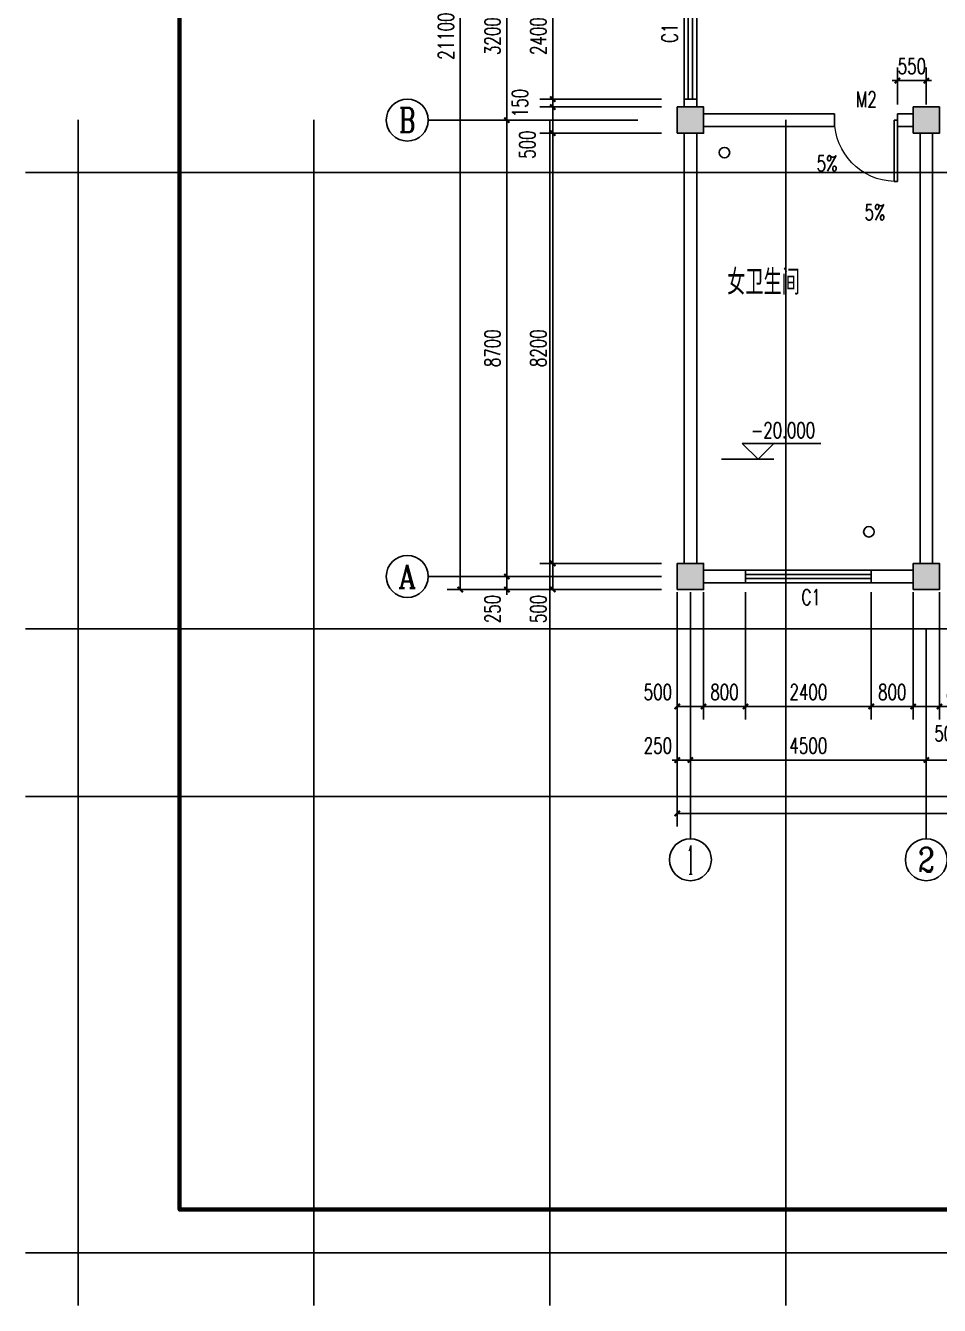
# Model space of a CAD drawing. Extents: x -1000 to 59722, y -1000 to 42165.
# Drawn here: x -1000 to 16431, y -1000 to 23397 of the extents above; entities that cross this region are included whole.
import ezdxf
from ezdxf.enums import TextEntityAlignment as Align

# ---------------------------------------------------------------- set-up
doc = ezdxf.new("R2010")
doc.units = 0
doc.header["$LTSCALE"] = 10
doc.header["$MEASUREMENT"] = 0
doc.linetypes.add('DOTE', pattern=[2.42, 2, -0.2, 0.02, -0.2])
for name, color, linetype in [('AXIS', 3, 'Continuous'), ('AXIS_TEXT', 7, 'Continuous'), ('COLUMN', 9, 'Continuous'), ('DIM_ELEV', 3, 'Continuous'), ('DIM_SYMB', 3, 'Continuous'), ('DOTE', 1, 'DOTE'), ('PUB_DIM', 3, 'Continuous'), ('PUB_TEXT', 7, 'Continuous'), ('STAIR', 2, 'Continuous'), ('WALL', 9, 'Continuous'), ('WINDOW', 4, 'Continuous'), ('WINDOW_TEXT', 7, 'Continuous'), ('加粗线', 5, 'Continuous'), ('标注', 7, 'Continuous')]:
    doc.layers.add(name, color=color, linetype=linetype)
doc.styles.add('_TCH_AXIS', font='COMPLEX', dxfattribs={"bigfont": 'GBCBIG'})
doc.styles.add('_TCH_DIM', font='SIMPLEX', dxfattribs={"bigfont": 'GBCBIG'})
doc.styles.add('_TCH_DIM_T3', font='SIMPLEX', dxfattribs={"width": 0.705882, "bigfont": 'GBCBIG'})
doc.styles.add('_TCH_WINDOW', font='SIMPLEX', dxfattribs={"bigfont": 'GBCBIG'})
doc.styles.add('COMPLEX', font='COMPLEX')
doc.styles.get("Standard").update_dxf_attribs({"font": 'gbenor.shx', "bigfont": 'gbcbig.shx'})
doc.dimstyles.new('_TCH_ARCH&&100', dxfattribs={"dimtxt": 297.5, "dimasz": 100, "dimexe": 250, "dimexo": 300, "dimgap": 126.25, "dimtad": 1, "dimdec": 0, "dimzin": 0, "dimdsep": 46, "dimtxsty": '_TCH_DIM_T3', "dimblk": 'ARCHTICK', "dimcen": 0.09, "dimclrt": 7, "dimazin": 2, "dimtfac": 1, "dimtdec": 0, "dimtix": 1, "dimtmove": 2, "dimatfit": 3, "dimfxl": 1, "dimtolj": 1, "dimtzin": 0, "dimarcsym": 0})

# ---------------------------------------------------------------- blocks, each defined once
blk = doc.blocks.new('_ArchTick')
at = {"color": 0, "linetype": 'ByBlock', "const_width": 0.4}
blk.add_lwpolyline([(-0.5, -0.5), (0.5, 0.5)], dxfattribs=at)
blk = doc.blocks.new('*D21')
at = {"layer": 'Defpoints', "color": 0}
for p in [(16181, 22349), (15631, 21596), (16181, 21596)]:
    blk.add_point(p, dxfattribs=at)
at = {"layer": 'PUB_DIM', "color": 0, "lineweight": -2}
for p, q in [((15631, 21896), (15631, 22599)), ((16181, 21896), (16181, 22599)), ((15631, 22349), (15531, 22349)), ((15631, 22349), (16181, 22349)), ((16181, 22349), (16281, 22349))]:
    blk.add_line(p, q, dxfattribs=at)
at = {"layer": 'PUB_DIM', "color": 0, "lineweight": -2, "xscale": 100, "yscale": 100, "zscale": 100}
blk.add_blockref('_ArchTick', (15631, 22349), dxfattribs=at)
at = {"layer": 'PUB_DIM', "color": 0, "lineweight": -2, "xscale": 100, "yscale": 100, "zscale": 100, "rotation": 180}
blk.add_blockref('_ArchTick', (16181, 22349), dxfattribs=at)
at = {"layer": 'PUB_DIM', "color": 7, "insert": (15906, 22624), "char_height": 297.5, "attachment_point": 5, "style": '_TCH_DIM_T3'}
blk.add_mtext('\\A1;550', dxfattribs=at)
blk = doc.blocks.new('*D34')
at = {"layer": 'Defpoints', "color": 0}
for p in [(11431, 12896), (11931, 12896), (11931, 10417)]:
    blk.add_point(p, dxfattribs=at)
at = {"layer": 'PUB_DIM', "color": 0, "lineweight": -2}
for p, q in [((11431, 12596), (11431, 10167)), ((11931, 12596), (11931, 10167)), ((11431, 10417), (11931, 10417))]:
    blk.add_line(p, q, dxfattribs=at)
at = {"layer": 'PUB_DIM', "color": 0, "lineweight": -2, "xscale": 100, "yscale": 100, "zscale": 100, "rotation": 180}
blk.add_blockref('_ArchTick', (11431, 10417), dxfattribs=at)
at = {"layer": 'PUB_DIM', "color": 0, "lineweight": -2, "xscale": 100, "yscale": 100, "zscale": 100}
blk.add_blockref('_ArchTick', (11931, 10417), dxfattribs=at)
at = {"layer": 'PUB_DIM', "color": 7, "insert": (11061, 10692), "char_height": 297.5, "attachment_point": 5, "style": '_TCH_DIM_T3'}
blk.add_mtext('\\A1;500', dxfattribs=at)
blk = doc.blocks.new('*D35')
at = {"layer": 'Defpoints', "color": 0}
for p in [(11931, 12896), (12731, 12896), (12731, 10417)]:
    blk.add_point(p, dxfattribs=at)
at = {"layer": 'PUB_DIM', "color": 0, "lineweight": -2}
for p, q in [((11931, 12596), (11931, 10167)), ((12731, 12596), (12731, 10167)), ((11931, 10417), (12731, 10417))]:
    blk.add_line(p, q, dxfattribs=at)
at = {"layer": 'PUB_DIM', "color": 0, "lineweight": -2, "xscale": 100, "yscale": 100, "zscale": 100, "rotation": 180}
blk.add_blockref('_ArchTick', (11931, 10417), dxfattribs=at)
at = {"layer": 'PUB_DIM', "color": 0, "lineweight": -2, "xscale": 100, "yscale": 100, "zscale": 100}
blk.add_blockref('_ArchTick', (12731, 10417), dxfattribs=at)
at = {"layer": 'PUB_DIM', "color": 7, "insert": (12331, 10692), "char_height": 297.5, "attachment_point": 5, "style": '_TCH_DIM_T3'}
blk.add_mtext('\\A1;800', dxfattribs=at)
blk = doc.blocks.new('*D36')
at = {"layer": 'Defpoints', "color": 0}
for p in [(12731, 12896), (15131, 12896), (15131, 10417)]:
    blk.add_point(p, dxfattribs=at)
at = {"layer": 'PUB_DIM', "color": 0, "lineweight": -2}
for p, q in [((12731, 12596), (12731, 10167)), ((15131, 12596), (15131, 10167)), ((12731, 10417), (15131, 10417))]:
    blk.add_line(p, q, dxfattribs=at)
at = {"layer": 'PUB_DIM', "color": 0, "lineweight": -2, "xscale": 100, "yscale": 100, "zscale": 100, "rotation": 180}
blk.add_blockref('_ArchTick', (12731, 10417), dxfattribs=at)
at = {"layer": 'PUB_DIM', "color": 0, "lineweight": -2, "xscale": 100, "yscale": 100, "zscale": 100}
blk.add_blockref('_ArchTick', (15131, 10417), dxfattribs=at)
at = {"layer": 'PUB_DIM', "color": 7, "insert": (13931, 10692), "char_height": 297.5, "attachment_point": 5, "style": '_TCH_DIM_T3'}
blk.add_mtext('\\A1;2400', dxfattribs=at)
blk = doc.blocks.new('*D37')
at = {"layer": 'Defpoints', "color": 0}
for p in [(15131, 12896), (15931, 12896), (15931, 10417)]:
    blk.add_point(p, dxfattribs=at)
at = {"layer": 'PUB_DIM', "color": 0, "lineweight": -2}
for p, q in [((15131, 12596), (15131, 10167)), ((15931, 12596), (15931, 10167)), ((15131, 10417), (15931, 10417))]:
    blk.add_line(p, q, dxfattribs=at)
at = {"layer": 'PUB_DIM', "color": 0, "lineweight": -2, "xscale": 100, "yscale": 100, "zscale": 100, "rotation": 180}
blk.add_blockref('_ArchTick', (15131, 10417), dxfattribs=at)
at = {"layer": 'PUB_DIM', "color": 0, "lineweight": -2, "xscale": 100, "yscale": 100, "zscale": 100}
blk.add_blockref('_ArchTick', (15931, 10417), dxfattribs=at)
at = {"layer": 'PUB_DIM', "color": 7, "insert": (15531, 10692), "char_height": 297.5, "attachment_point": 5, "style": '_TCH_DIM_T3'}
blk.add_mtext('\\A1;800', dxfattribs=at)
blk = doc.blocks.new('*D38')
at = {"layer": 'Defpoints', "color": 0}
for p in [(15931, 12896), (16431, 12896), (16431, 10417)]:
    blk.add_point(p, dxfattribs=at)
at = {"layer": 'PUB_DIM', "color": 0, "lineweight": -2}
for p, q in [((15931, 12596), (15931, 10167)), ((16431, 12596), (16431, 10167)), ((15931, 10417), (16431, 10417))]:
    blk.add_line(p, q, dxfattribs=at)
at = {"layer": 'PUB_DIM', "color": 0, "lineweight": -2, "xscale": 100, "yscale": 100, "zscale": 100, "rotation": 180}
blk.add_blockref('_ArchTick', (15931, 10417), dxfattribs=at)
at = {"layer": 'PUB_DIM', "color": 0, "lineweight": -2, "xscale": 100, "yscale": 100, "zscale": 100}
blk.add_blockref('_ArchTick', (16431, 10417), dxfattribs=at)
at = {"layer": 'PUB_DIM', "color": 7, "insert": (16604, 9902), "char_height": 297.5, "attachment_point": 5, "style": '_TCH_DIM_T3'}
blk.add_mtext('\\A1;500', dxfattribs=at)
blk = doc.blocks.new('*D39')
at = {"layer": 'Defpoints', "color": 0}
for p in [(16431, 12896), (17231, 12896), (17231, 10417)]:
    blk.add_point(p, dxfattribs=at)
at = {"layer": 'PUB_DIM', "color": 0, "lineweight": -2}
for p, q in [((16431, 12596), (16431, 10167)), ((17231, 12596), (17231, 10167)), ((16431, 10417), (17231, 10417))]:
    blk.add_line(p, q, dxfattribs=at)
at = {"layer": 'PUB_DIM', "color": 0, "lineweight": -2, "xscale": 100, "yscale": 100, "zscale": 100, "rotation": 180}
blk.add_blockref('_ArchTick', (16431, 10417), dxfattribs=at)
at = {"layer": 'PUB_DIM', "color": 0, "lineweight": -2, "xscale": 100, "yscale": 100, "zscale": 100}
blk.add_blockref('_ArchTick', (17231, 10417), dxfattribs=at)
at = {"layer": 'PUB_DIM', "color": 7, "insert": (16831, 10692), "char_height": 297.5, "attachment_point": 5, "style": '_TCH_DIM_T3'}
blk.add_mtext('\\A1;800', dxfattribs=at)
blk = doc.blocks.new('*D61')
at = {"layer": 'Defpoints', "color": 0}
for p in [(11431, 12896), (11681, 12896), (11681, 9396)]:
    blk.add_point(p, dxfattribs=at)
at = {"layer": 'PUB_DIM', "color": 0, "lineweight": -2}
for p, q in [((11431, 12596), (11431, 9146)), ((11681, 12596), (11681, 9146)), ((11431, 9396), (11331, 9396)), ((11431, 9396), (11681, 9396)), ((11681, 9396), (11781, 9396))]:
    blk.add_line(p, q, dxfattribs=at)
at = {"layer": 'PUB_DIM', "color": 0, "lineweight": -2, "xscale": 100, "yscale": 100, "zscale": 100}
blk.add_blockref('_ArchTick', (11431, 9396), dxfattribs=at)
at = {"layer": 'PUB_DIM', "color": 0, "lineweight": -2, "xscale": 100, "yscale": 100, "zscale": 100, "rotation": 180}
blk.add_blockref('_ArchTick', (11681, 9396), dxfattribs=at)
at = {"layer": 'PUB_DIM', "color": 7, "insert": (11061, 9671), "char_height": 297.5, "attachment_point": 5, "style": '_TCH_DIM_T3'}
blk.add_mtext('\\A1;250', dxfattribs=at)
blk = doc.blocks.new('*D13')
at = {"layer": 'Defpoints', "color": 0}
for p in [(11431, 12896), (47931, 12896), (47931, 8378)]:
    blk.add_point(p, dxfattribs=at)
at = {"layer": 'PUB_DIM', "color": 0, "lineweight": -2}
for p, q in [((11431, 12596), (11431, 8128)), ((47931, 12596), (47931, 8128)), ((11431, 8378), (47931, 8378))]:
    blk.add_line(p, q, dxfattribs=at)
at = {"layer": 'PUB_DIM', "color": 0, "lineweight": -2, "xscale": 100, "yscale": 100, "zscale": 100, "rotation": 180}
blk.add_blockref('_ArchTick', (11431, 8378), dxfattribs=at)
at = {"layer": 'PUB_DIM', "color": 0, "lineweight": -2, "xscale": 100, "yscale": 100, "zscale": 100}
blk.add_blockref('_ArchTick', (47931, 8378), dxfattribs=at)
at = {"layer": 'PUB_DIM', "color": 7, "insert": (30315, 8784), "char_height": 297.5, "attachment_point": 5, "style": '_TCH_DIM_T3'}
blk.add_mtext('\\A1;36500', dxfattribs=at)
blk = doc.blocks.new('*D110')
at = {"layer": 'Defpoints', "color": 0}
for p in [(8181, 12896), (11431, 12896), (11431, 12646)]:
    blk.add_point(p, dxfattribs=at)
at = {"layer": 'PUB_DIM', "color": 0, "lineweight": -2}
for p, q in [((8181, 12896), (8181, 12996)), ((11131, 12896), (7931, 12896)), ((8181, 12646), (8181, 12896)), ((11131, 12646), (7931, 12646)), ((8181, 12646), (8181, 12546))]:
    blk.add_line(p, q, dxfattribs=at)
at = {"layer": 'PUB_DIM', "color": 0, "lineweight": -2, "xscale": 100, "yscale": 100, "zscale": 100}
for p, rotation in [((8181, 12896), 270), ((8181, 12646), 90)]:
    blk.add_blockref('_ArchTick', p, dxfattribs=dict(at, rotation=rotation))
at = {"layer": 'PUB_DIM', "color": 7, "insert": (7906, 12276), "char_height": 297.5, "attachment_point": 5, "rotation": 90, "style": '_TCH_DIM_T3'}
blk.add_mtext('\\A1;250', dxfattribs=at)
blk = doc.blocks.new('*D111')
at = {"layer": 'Defpoints', "color": 0}
for p in [(7292, 33746), (11431, 33746), (11431, 12646)]:
    blk.add_point(p, dxfattribs=at)
at = {"layer": 'PUB_DIM', "color": 0, "lineweight": -2}
for p, q in [((11131, 33746), (7042, 33746)), ((7292, 12646), (7292, 33746)), ((11131, 12646), (7042, 12646))]:
    blk.add_line(p, q, dxfattribs=at)
at = {"layer": 'PUB_DIM', "color": 0, "lineweight": -2, "xscale": 100, "yscale": 100, "zscale": 100}
for p, rotation in [((7292, 33746), 90), ((7292, 12646), 270)]:
    blk.add_blockref('_ArchTick', p, dxfattribs=dict(at, rotation=rotation))
at = {"layer": 'PUB_DIM', "color": 7, "insert": (7017, 23196), "char_height": 297.5, "attachment_point": 5, "rotation": 90, "style": '_TCH_DIM_T3'}
blk.add_mtext('\\A1;21100', dxfattribs=at)
blk = doc.blocks.new('*D116')
at = {"layer": 'Defpoints', "color": 0}
for p in [(9056, 24396), (11431, 24396), (11431, 21996)]:
    blk.add_point(p, dxfattribs=at)
at = {"layer": 'PUB_DIM', "color": 0, "lineweight": -2}
for p, q in [((11131, 24396), (8806, 24396)), ((9056, 21996), (9056, 24396)), ((11131, 21996), (8806, 21996))]:
    blk.add_line(p, q, dxfattribs=at)
at = {"layer": 'PUB_DIM', "color": 0, "lineweight": -2, "xscale": 100, "yscale": 100, "zscale": 100}
for p, rotation in [((9056, 24396), 90), ((9056, 21996), 270)]:
    blk.add_blockref('_ArchTick', p, dxfattribs=dict(at, rotation=rotation))
at = {"layer": 'PUB_DIM', "color": 7, "insert": (8781, 23196), "char_height": 297.5, "attachment_point": 5, "rotation": 90, "style": '_TCH_DIM_T3'}
blk.add_mtext('\\A1;2400', dxfattribs=at)
blk = doc.blocks.new('*D117')
at = {"layer": 'Defpoints', "color": 0}
for p in [(9056, 21996), (11431, 21996), (11431, 21846)]:
    blk.add_point(p, dxfattribs=at)
at = {"layer": 'PUB_DIM', "color": 0, "lineweight": -2}
for p, q in [((11131, 21996), (8806, 21996)), ((9056, 21996), (9056, 22096)), ((9056, 21846), (9056, 21996)), ((11131, 21846), (8806, 21846)), ((9056, 21846), (9056, 21746))]:
    blk.add_line(p, q, dxfattribs=at)
at = {"layer": 'PUB_DIM', "color": 0, "lineweight": -2, "xscale": 100, "yscale": 100, "zscale": 100}
for p, rotation in [((9056, 21996), 270), ((9056, 21846), 90)]:
    blk.add_blockref('_ArchTick', p, dxfattribs=dict(at, rotation=rotation))
at = {"layer": 'PUB_DIM', "color": 7, "insert": (8431, 21921), "char_height": 297.5, "attachment_point": 5, "rotation": 90, "style": '_TCH_DIM_T3'}
blk.add_mtext('\\A1;150', dxfattribs=at)
blk = doc.blocks.new('*D118')
at = {"layer": 'Defpoints', "color": 0}
for p in [(9056, 21846), (11431, 21846), (11431, 21346)]:
    blk.add_point(p, dxfattribs=at)
at = {"layer": 'PUB_DIM', "color": 0, "lineweight": -2}
for p, q in [((11131, 21846), (8806, 21846)), ((9056, 21346), (9056, 21846)), ((11131, 21346), (8806, 21346))]:
    blk.add_line(p, q, dxfattribs=at)
at = {"layer": 'PUB_DIM', "color": 0, "lineweight": -2, "xscale": 100, "yscale": 100, "zscale": 100}
for p, rotation in [((9056, 21846), 90), ((9056, 21346), 270)]:
    blk.add_blockref('_ArchTick', p, dxfattribs=dict(at, rotation=rotation))
at = {"layer": 'PUB_DIM', "color": 7, "insert": (8571, 21128), "char_height": 297.5, "attachment_point": 5, "rotation": 90, "style": '_TCH_DIM_T3'}
blk.add_mtext('\\A1;500', dxfattribs=at)
blk = doc.blocks.new('*D119')
at = {"layer": 'Defpoints', "color": 0}
for p in [(9056, 21346), (11431, 21346), (11431, 13146)]:
    blk.add_point(p, dxfattribs=at)
at = {"layer": 'PUB_DIM', "color": 0, "lineweight": -2}
for p, q in [((11131, 21346), (8806, 21346)), ((9056, 13146), (9056, 21346)), ((11131, 13146), (8806, 13146))]:
    blk.add_line(p, q, dxfattribs=at)
at = {"layer": 'PUB_DIM', "color": 0, "lineweight": -2, "xscale": 100, "yscale": 100, "zscale": 100}
for p, rotation in [((9056, 21346), 90), ((9056, 13146), 270)]:
    blk.add_blockref('_ArchTick', p, dxfattribs=dict(at, rotation=rotation))
at = {"layer": 'PUB_DIM', "color": 7, "insert": (8781, 17246), "char_height": 297.5, "attachment_point": 5, "rotation": 90, "style": '_TCH_DIM_T3'}
blk.add_mtext('\\A1;8200', dxfattribs=at)
blk = doc.blocks.new('*D120')
at = {"layer": 'Defpoints', "color": 0}
for p in [(9056, 13146), (11431, 13146), (11431, 12646)]:
    blk.add_point(p, dxfattribs=at)
at = {"layer": 'PUB_DIM', "color": 0, "lineweight": -2}
for p, q in [((11131, 13146), (8806, 13146)), ((9056, 12646), (9056, 13146)), ((11131, 12646), (8806, 12646))]:
    blk.add_line(p, q, dxfattribs=at)
at = {"layer": 'PUB_DIM', "color": 0, "lineweight": -2, "xscale": 100, "yscale": 100, "zscale": 100}
for p, rotation in [((9056, 13146), 90), ((9056, 12646), 270)]:
    blk.add_blockref('_ArchTick', p, dxfattribs=dict(at, rotation=rotation))
at = {"layer": 'PUB_DIM', "color": 7, "insert": (8781, 12276), "char_height": 297.5, "attachment_point": 5, "rotation": 90, "style": '_TCH_DIM_T3'}
blk.add_mtext('\\A1;500', dxfattribs=at)
blk = doc.blocks.new('*D123')
at = {"layer": 'AXIS', "color": 0, "lineweight": -2}
for p, q in [((10381, 21596), (7931, 21596)), ((8181, 12896), (8181, 21596)), ((10381, 12896), (7931, 12896))]:
    blk.add_line(p, q, dxfattribs=at)
at = {"layer": 'Defpoints', "color": 0}
for p in [(8181, 21596), (10681, 21596), (10681, 12896)]:
    blk.add_point(p, dxfattribs=at)
at = {"layer": 'AXIS', "color": 0, "lineweight": -2, "xscale": 100, "yscale": 100, "zscale": 100}
for p, rotation in [((8181, 21596), 90), ((8181, 12896), 270)]:
    blk.add_blockref('_ArchTick', p, dxfattribs=dict(at, rotation=rotation))
at = {"layer": 'AXIS', "color": 7, "insert": (7906, 17246), "char_height": 297.5, "attachment_point": 5, "rotation": 90, "style": '_TCH_DIM_T3'}
blk.add_mtext('\\A1;8700', dxfattribs=at)
blk = doc.blocks.new('*D124')
at = {"layer": 'AXIS', "color": 0, "lineweight": -2}
for p, q in [((10381, 24796), (7931, 24796)), ((8181, 21596), (8181, 24796)), ((10381, 21596), (7931, 21596))]:
    blk.add_line(p, q, dxfattribs=at)
at = {"layer": 'Defpoints', "color": 0}
for p in [(8181, 24796), (10681, 24796), (10681, 21596)]:
    blk.add_point(p, dxfattribs=at)
at = {"layer": 'AXIS', "color": 0, "lineweight": -2, "xscale": 100, "yscale": 100, "zscale": 100}
for p, rotation in [((8181, 24796), 90), ((8181, 21596), 270)]:
    blk.add_blockref('_ArchTick', p, dxfattribs=dict(at, rotation=rotation))
at = {"layer": 'AXIS', "color": 7, "insert": (7906, 23196), "char_height": 297.5, "attachment_point": 5, "rotation": 90, "style": '_TCH_DIM_T3'}
blk.add_mtext('\\A1;3200', dxfattribs=at)
blk = doc.blocks.new('*D134')
at = {"layer": 'AXIS', "color": 0, "lineweight": -2}
for p, q in [((11681, 11596), (11681, 9146)), ((16181, 11596), (16181, 9146)), ((11681, 9396), (16181, 9396))]:
    blk.add_line(p, q, dxfattribs=at)
at = {"layer": 'Defpoints', "color": 0}
for p in [(11681, 11896), (16181, 11896), (16181, 9396)]:
    blk.add_point(p, dxfattribs=at)
at = {"layer": 'AXIS', "color": 0, "lineweight": -2, "xscale": 100, "yscale": 100, "zscale": 100, "rotation": 180}
blk.add_blockref('_ArchTick', (11681, 9396), dxfattribs=at)
at = {"layer": 'AXIS', "color": 0, "lineweight": -2, "xscale": 100, "yscale": 100, "zscale": 100}
blk.add_blockref('_ArchTick', (16181, 9396), dxfattribs=at)
at = {"layer": 'AXIS', "color": 7, "insert": (13931, 9671), "char_height": 297.5, "attachment_point": 5, "style": '_TCH_DIM_T3'}
blk.add_mtext('\\A1;4500', dxfattribs=at)
blk = doc.blocks.new('*D135')
at = {"layer": 'AXIS', "color": 0, "lineweight": -2}
for p, q in [((16181, 11596), (16181, 9146)), ((20681, 11596), (20681, 9146)), ((16181, 9396), (20681, 9396))]:
    blk.add_line(p, q, dxfattribs=at)
at = {"layer": 'Defpoints', "color": 0}
for p in [(16181, 11896), (20681, 11896), (20681, 9396)]:
    blk.add_point(p, dxfattribs=at)
at = {"layer": 'AXIS', "color": 0, "lineweight": -2, "xscale": 100, "yscale": 100, "zscale": 100, "rotation": 180}
blk.add_blockref('_ArchTick', (16181, 9396), dxfattribs=at)
at = {"layer": 'AXIS', "color": 0, "lineweight": -2, "xscale": 100, "yscale": 100, "zscale": 100}
blk.add_blockref('_ArchTick', (20681, 9396), dxfattribs=at)
at = {"layer": 'AXIS', "color": 7, "insert": (18431, 9671), "char_height": 297.5, "attachment_point": 5, "style": '_TCH_DIM_T3'}
blk.add_mtext('\\A1;4500', dxfattribs=at)
blk = doc.blocks.new('_AXISO')
blk.add_circle((0, 0), 0.5)
at = {"layer": 'AXIS_TEXT', "style": 'COMPLEX', "width": 1.041667}
blk.add_attdef('A', text='', height=0.56, dxfattribs=at).set_placement((-0.25, -0.28), (0.25, -0.28), align=Align.FIT)
blk = doc.blocks.new('_FZHK')
blk.add_lwpolyline([(-0.5, -0.5), (0.5, -0.5), (0.5, 0.5), (-0.5, 0.5)], close=True)
blk = doc.blocks.new('$TCHSYS$WIN2D')
for p, q in [((-0.5, 0.5), (-0.5, -0.5)), ((0.5, 0.5), (0.5, -0.5)), ((0.5, 0.167), (-0.5, 0.167)), ((0.5, -0.167), (-0.5, -0.167))]:
    blk.add_line(p, q)
at = {"layer": 'STAIR'}
for p, q in [((-0.5, 0.5), (0.5, 0.5)), ((-0.5, -0.5), (0.5, -0.5))]:
    blk.add_line(p, q, dxfattribs=at)
blk = doc.blocks.new('$DorLib2D$00000001')
for p, q in [((0.45, 0.975), (0.5, 0.975)), ((0.45, 0), (0.45, 0.975)), ((0.5, 0), (0.5, 0.975)), ((0.5, 0), (0.45, 0))]:
    blk.add_line(p, q)
at = {"lineweight": 13}
blk.add_arc((0.475, 0), 0.975, 91.4693, 180, dxfattribs=at)
blk = doc.blocks.new('毕业设计图框-土木')
at = {"layer": '加粗线', "linetype": 'Continuous', "lineweight": 200}
blk.add_lwpolyline([(37.4, 585.76), (837.4, 585.76), (837.4, 15.76), (37.4, 15.76)], close=True, dxfattribs=at)

msp = doc.modelspace()

# ---------------------------------------------------------------- hatches: boundary and pattern name
h = msp.add_hatch(color=256)
h.paths.add_polyline_path([(11681, 21845.7), (11431, 21845.7), (11431, 21595.7), (11681, 21595.7)])
h.paths.add_polyline_path([(11931, 21845.7), (11681, 21845.7), (11681, 21595.7), (11931, 21595.7)])
h.paths.add_polyline_path([(11931, 21595.7), (11681, 21595.7), (11681, 21345.7), (11931, 21345.7)])
h.paths.add_polyline_path([(11681, 21595.7), (11431, 21595.7), (11431, 21345.7), (11681, 21345.7)])
h = msp.add_hatch(color=256)
h.paths.add_polyline_path([(16181, 21845.7), (15931, 21845.7), (15931, 21595.7), (16181, 21595.7)])
h.paths.add_polyline_path([(16431, 21845.7), (16181, 21845.7), (16181, 21595.7), (16431, 21595.7)])
h.paths.add_polyline_path([(16431, 21595.7), (16181, 21595.7), (16181, 21345.7), (16431, 21345.7)])
h.paths.add_polyline_path([(16181, 21595.7), (15931, 21595.7), (15931, 21345.7), (16181, 21345.7)])
h = msp.add_hatch(color=256)
h.paths.add_polyline_path([(11681, 13145.7), (11431, 13145.7), (11431, 12895.7), (11681, 12895.7)])
h.paths.add_polyline_path([(11931, 13145.7), (11681, 13145.7), (11681, 12895.7), (11931, 12895.7)])
h.paths.add_polyline_path([(11931, 12895.7), (11681, 12895.7), (11681, 12645.7), (11931, 12645.7)])
h.paths.add_polyline_path([(11681, 12895.7), (11431, 12895.7), (11431, 12645.7), (11681, 12645.7)])
h = msp.add_hatch(color=256)
h.paths.add_polyline_path([(16181, 13145.7), (15931, 13145.7), (15931, 12895.7), (16181, 12895.7)])
h.paths.add_polyline_path([(16431, 13145.7), (16181, 13145.7), (16181, 12895.7), (16431, 12895.7)])
h.paths.add_polyline_path([(16431, 12895.7), (16181, 12895.7), (16181, 12645.7), (16431, 12645.7)])
h.paths.add_polyline_path([(16181, 12895.7), (15931, 12895.7), (15931, 12645.7), (16181, 12645.7)])

# ---------------------------------------------------------------- linework, layer by layer
for centre in [(12331.1, 20976.5), (15085.4, 13747.3)]:
    msp.add_circle(centre, 100)
at = {"layer": 'AXIS'}
for p, q in [((10681, 21595.7), (6681, 21595.7)), ((10681, 12895.7), (6681, 12895.7)), ((11681, 11895.7), (11681, 7895.7)), ((16181, 11895.7), (16181, 7895.7))]:
    msp.add_line(p, q, dxfattribs=at)
at = {"layer": 'DIM_ELEV'}
for p, q in [((12971.6, 15130.1), (12671.6, 15430.1)), ((12671.6, 15430.1), (14167.6, 15430.1)), ((12971.6, 15130.1), (13271.6, 15430.1)), ((12271.6, 15130.1), (13271.6, 15130.1))]:
    msp.add_line(p, q, dxfattribs=at)
at = {"layer": 'DIM_SYMB'}
for points in [[(13985.4, 20769.7, 0, 0, 0), (12804.7, 20769.7, 93.3, 0, 0), (12454.7, 20769.7, 0, 0, 0)], [(15193.2, 19585.4, 0, 0, 0), (15193.2, 15867.1, 93.3, 0, 0), (15193.2, 15517.1, 0, 0, 0)]]:
    msp.add_lwpolyline(points, format="xyseb", dxfattribs=at)
at = {"layer": 'DOTE'}
for p, q in [((0, -1000), (0, 21600)), ((4500, -1000), (4500, 21600)), ((9000, -1000), (9000, 21600)), ((13500, -1000), (13500, 21600)), ((-1000, 20600), (37000, 20600)), ((-1000, 11900), (37000, 11900)), ((-1000, 8700), (37000, 8700)), ((-1000, 0), (37000, 0))]:
    msp.add_line(p, q, dxfattribs=at)
at = {"layer": 'WALL'}
for p, q in [((11801, 21995.7), (11561, 21995.7)), ((11561, 21995.7), (11561, 21845.7)), ((11801, 21845.7), (11801, 21995.7)), ((14431, 21715.7), (11931, 21715.7)), ((14431, 21475.7), (14431, 21715.7)), ((15931, 21715.7), (15631, 21715.7)), ((15631, 21715.7), (15631, 21475.7)), ((11931, 21475.7), (14431, 21475.7)), ((15631, 21475.7), (15931, 21475.7)), ((11561, 13145.7), (11561, 21345.7)), ((11801, 13145.7), (11801, 21345.7)), ((16061, 21345.7), (16061, 13145.7)), ((16301, 21345.7), (16301, 13145.7)), ((12731, 13015.7), (11931, 13015.7)), ((12731, 12775.7), (12731, 13015.7)), ((15931, 13015.7), (15131, 13015.7)), ((15131, 13015.7), (15131, 12775.7)), ((11931, 12775.7), (12731, 12775.7)), ((15131, 12775.7), (15931, 12775.7))]:
    msp.add_line(p, q, dxfattribs=at)

# ---------------------------------------------------------------- block references
at = {"xscale": 71.11999999999534, "yscale": 71.11999999999534, "zscale": 71.11999999999999}
msp.add_blockref('毕业设计图框-土木', (-721.6, -295), dxfattribs=at)
at = {"layer": 'AXIS'}
ref = msp.add_blockref('_AXISO', (6281, 21595.7), dxfattribs=dict(at, xscale=800, yscale=800, zscale=800))
ref.add_attrib('A', 'B', dxfattribs={"layer": 'AXIS_TEXT', "height": 465.9, "style": '_TCH_AXIS', "width": 0.823529}).set_placement((6125.7, 21362.7), (6436.3, 21362.7), align=Align.FIT)
ref = msp.add_blockref('_AXISO', (6281, 12895.7), dxfattribs=dict(at, xscale=800, yscale=800, zscale=800))
ref.add_attrib('A', 'A', dxfattribs={"layer": 'AXIS_TEXT', "height": 445.4, "style": '_TCH_AXIS', "width": 0.888889}).set_placement((6111.3, 12673), (6450.7, 12673), align=Align.FIT)
ref = msp.add_blockref('_AXISO', (11681, 7495.7), dxfattribs=dict(at, xscale=800, yscale=800, zscale=800))
ref.add_attrib('A', '1', dxfattribs={"layer": 'AXIS_TEXT', "height": 544.8, "style": '_TCH_AXIS', "width": 0.555556}).set_placement((11616.1, 7223.3), (11745.8, 7223.3), align=Align.FIT)
ref = msp.add_blockref('_AXISO', (16181, 7495.7), dxfattribs=dict(at, xscale=800, yscale=800, zscale=800))
ref.add_attrib('A', '2', dxfattribs={"layer": 'AXIS_TEXT', "height": 465.9, "style": '_TCH_AXIS'}).set_placement((16025.7, 7262.7), (16336.3, 7262.7), align=Align.FIT)
at = {"layer": 'COLUMN', "xscale": 500, "yscale": 500, "zscale": 500}
for p in [(11681, 21595.7), (16181, 21595.7), (11681, 12895.7), (16181, 12895.7)]:
    msp.add_blockref('_FZHK', p, dxfattribs=at)
at = {"layer": 'WINDOW'}
ref = msp.add_blockref('$TCHSYS$WIN2D', (11681, 23195.7), dxfattribs=dict(at, xscale=-2400, yscale=-240, zscale=-2400, rotation=90))
ref.add_attrib('A', 'C1', (11434.7, 23065.7), dxfattribs={"layer": 'WINDOW_TEXT', "height": 297.5, "rotation": 90, "style": '_TCH_WINDOW', "width": 0.705882})
ref = msp.add_blockref('$DorLib2D$00000001', (15031, 21595.7), dxfattribs=dict(at, xscale=1200, yscale=-1200, zscale=1200))
ref.add_attrib('A', 'M2', (14841, 21842), dxfattribs={"layer": 'WINDOW_TEXT', "height": 297.5, "style": '_TCH_WINDOW', "width": 0.705882})
ref = msp.add_blockref('$TCHSYS$WIN2D', (13931, 12895.7), dxfattribs=dict(at, xscale=-2400, yscale=-240, zscale=-2400, rotation=180))
ref.add_attrib('A', 'C1', (13801, 12352), dxfattribs={"layer": 'WINDOW_TEXT', "height": 297.5, "style": '_TCH_WINDOW', "width": 0.705882})

# ---------------------------------------------------------------- texts
at = {"layer": 'PUB_TEXT', "style": '_TCH_DIM', "width": 0.705882}
for s, p in [('5%', (14090.4, 20621)), ('5%', (15003.2, 19690.4)), ('-20.000', (12837.6, 15535.1))]:
    msp.add_text(s, height=297.5, dxfattribs=at).set_placement(p)
at = {"layer": 'PUB_TEXT'}
msp.add_text('女卫生间', height=482.27, dxfattribs=at).set_placement((12382, 18265.3))

# ---------------------------------------------------------------- dimensions: what is measured, and where the dimension line sits
at = {"layer": 'AXIS'}
for p1, p2, distance, text, picture, middle in [((10681, 21595.7), (10681, 24795.7), 2500, '3200', '*D124', (7906, 23195.7)), ((10681, 12895.7), (10681, 21595.7), 2500, '8700', '*D123', (7906, 17245.7)), ((11681, 11895.7), (16181, 11895.7), -2500, '4500', '*D134', (13931, 9670.7)), ((16181, 11895.7), (20681, 11895.7), -2500, '4500', '*D135', (18431, 9670.7))]:
    dim = msp.add_aligned_dim(p1=p1, p2=p2, distance=distance, text=text, dimstyle='_TCH_ARCH&&100', dxfattribs=at)
    dim.commit()
    dim.dimension.update_dxf_attribs({"geometry": picture, "text_midpoint": middle})
at = {"layer": 'PUB_DIM'}
for p1, p2, distance, text, picture, middle in [((11431, 12645.7), (11431, 33745.7), 4138.9, '21100', '*D111', (7017, 23195.7)), ((11431, 21995.7), (11431, 24395.7), 2375.1, '2400', '*D116', (8780.9, 23195.7)), ((15631, 21595.7), (16181, 21595.7), 752.8, '550', '*D21', (15906, 22623.5)), ((11431, 13145.7), (11431, 21345.7), 2375.1, '8200', '*D119', (8780.9, 17245.7)), ((11931, 12895.7), (12731, 12895.7), -2479.1, '800', '*D35', (12331, 10691.6)), ((12731, 12895.7), (15131, 12895.7), -2479.1, '2400', '*D36', (13931, 10691.6)), ((15131, 12895.7), (15931, 12895.7), -2479.1, '800', '*D37', (15531, 10691.6)), ((16431, 12895.7), (17231, 12895.7), -2479.1, '800', '*D39', (16831, 10691.6))]:
    dim = msp.add_aligned_dim(p1=p1, p2=p2, distance=distance, text=text, dimstyle='_TCH_ARCH&&100', dxfattribs=at)
    dim.commit()
    dim.dimension.update_dxf_attribs({"geometry": picture, "text_midpoint": middle})
for base, p1, p2, angle, text, picture, middle in [((9055.9, 21995.7), (11431, 21845.7), (11431, 21995.7), 90, '150', '*D117', (8430.9, 21920.7)), ((9055.9, 21845.7), (11431, 21345.7), (11431, 21845.7), 90, '500', '*D118', (8571.1, 21128)), ((9055.9, 13145.7), (11431, 12645.7), (11431, 13145.7), 90, '500', '*D120', (8780.9, 12275.7)), ((8181, 12895.7), (11431, 12645.7), (11431, 12895.7), 90, '250', '*D110', (7906, 12275.7)), ((11931, 10416.6), (11431, 12895.7), (11931, 12895.7), 0, '500', '*D34', (11061, 10691.6)), ((11681, 9395.7), (11431, 12895.7), (11681, 12895.7), 0, '250', '*D61', (11061, 9670.7)), ((47931, 8377.9), (11431, 12895.7), (47931, 12895.7), 0, '36500', '*D13', (30315.2, 8784.3)), ((16431, 10416.6), (15931, 12895.7), (16431, 12895.7), 0, '500', '*D38', (16604.3, 9901.6))]:
    dim = msp.add_linear_dim(base=base, p1=p1, p2=p2, angle=angle, text=text, dimstyle='_TCH_ARCH&&100', dxfattribs=at)
    dim.commit()
    dim.dimension.update_dxf_attribs({"geometry": picture, "text_midpoint": middle, "dimtype": 161})

doc.saveas('drawing.dxf')
